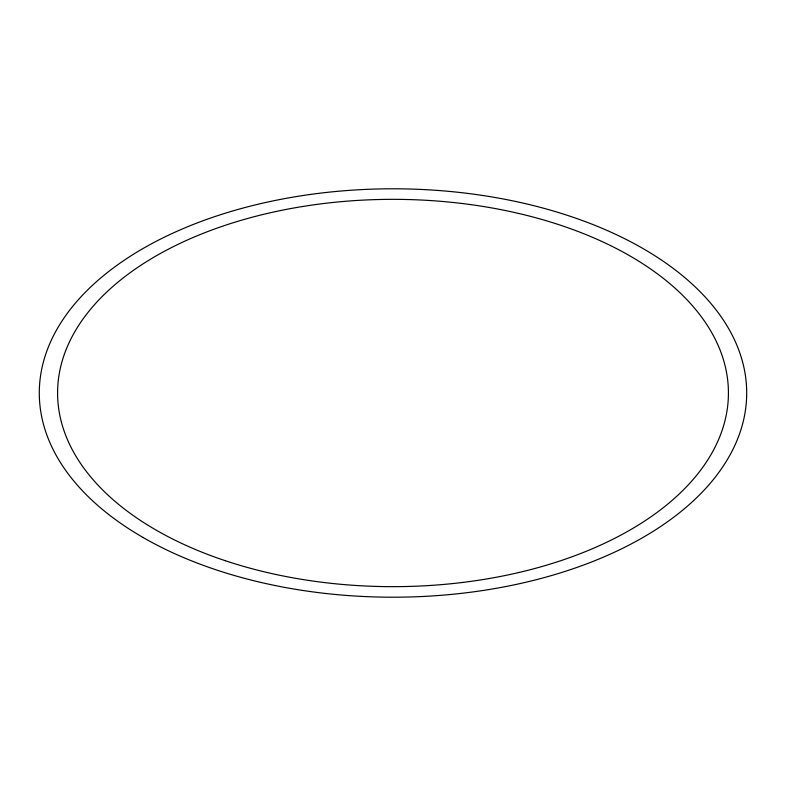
<?xml version="1.0" encoding="UTF-8"?>
<svg xmlns="http://www.w3.org/2000/svg" width="786" height="786" viewBox="0 0 786 786"><rect width="100%" height="100%" fill="white"/><g stroke="black" fill="none" stroke-linecap="round" stroke-linejoin="round"><path stroke-width="1.18" d="M142.895 537.398A353.7 204.203 0 0 0 734.645 445.849A353.7 204.203 0 0 0 301.46 195.753A353.7 204.203 0 0 0 142.895 537.398M225.287 560.713A335.425 193.661 0 0 0 728.426 393A335.425 193.661 0 0 0 225.287 225.287A335.425 193.661 0 0 0 225.287 560.713"/></g></svg>
